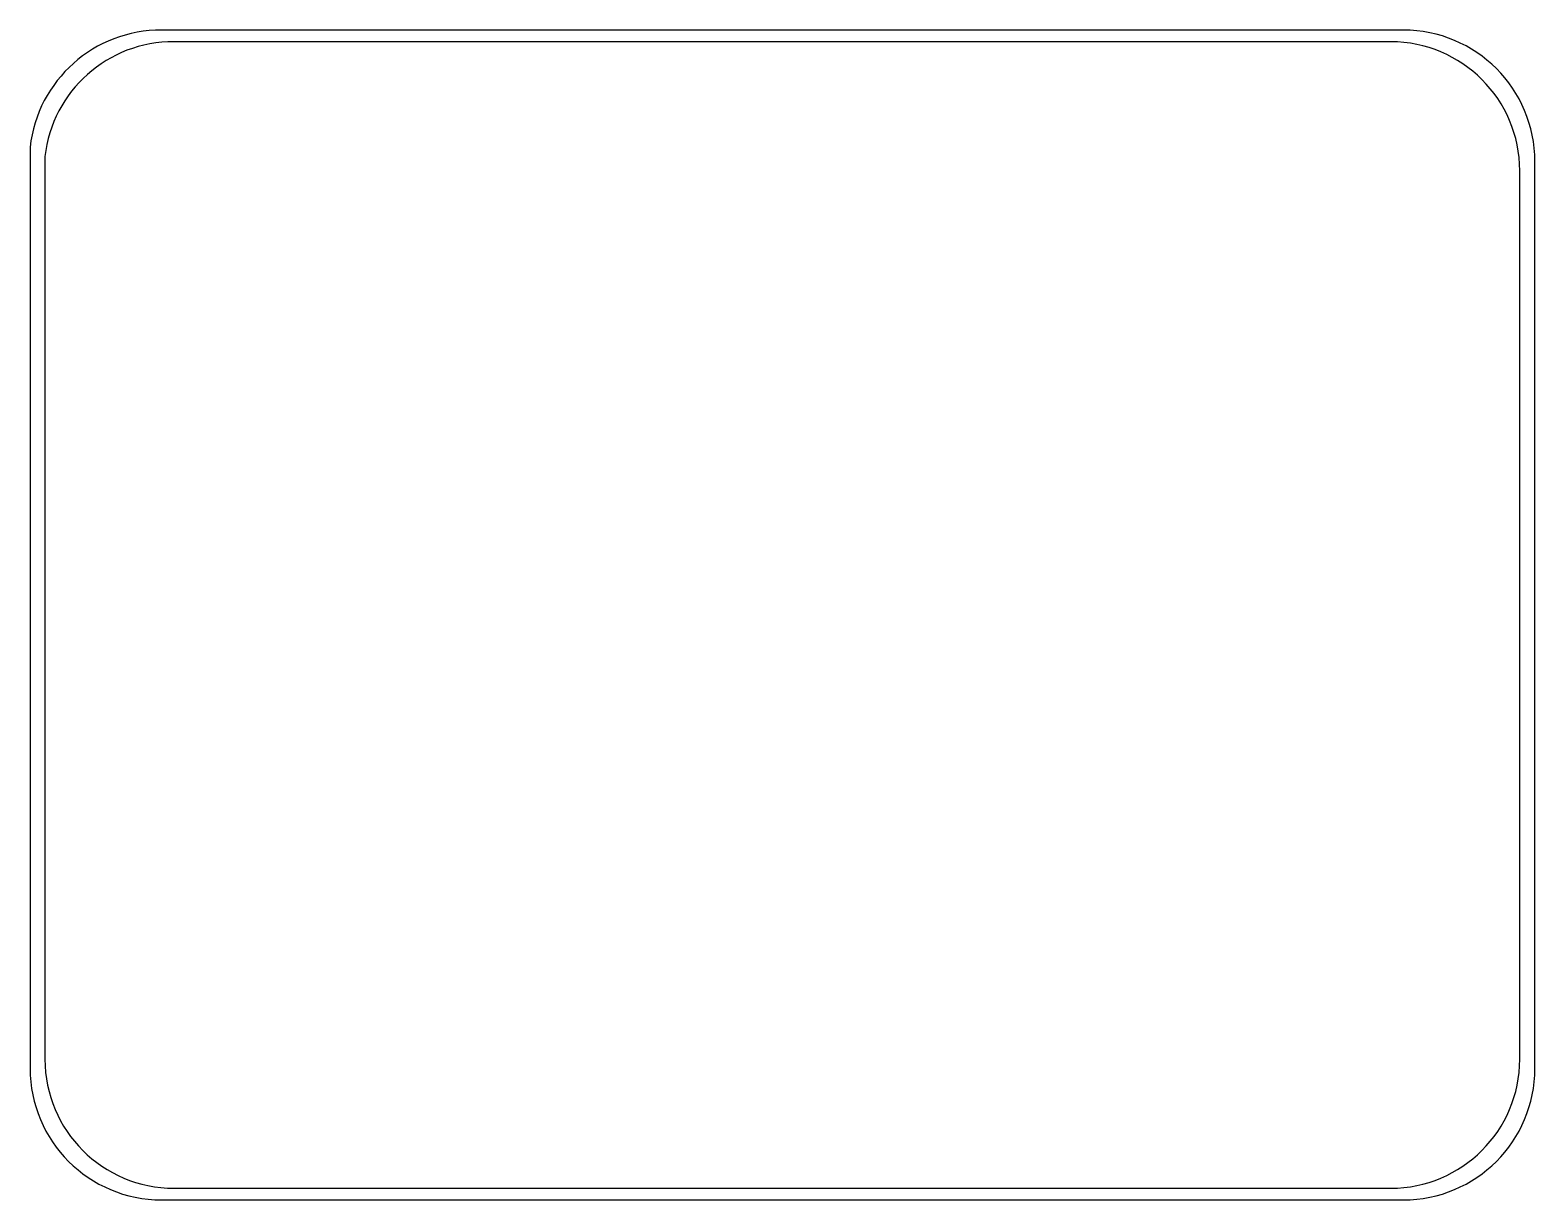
# Model space of a CAD drawing. Extents: x 0 to 114, y 0 to 89.
import ezdxf

# ---------------------------------------------------------------- set-up
doc = ezdxf.new("R2010")
doc.units = 9
doc.header["$MEASUREMENT"] = 0
doc.layers.add('layer 1', color=178, linetype='Continuous', true_color=0x000000)

msp = doc.modelspace()

# ---------------------------------------------------------------- linework, layer by layer
at = {"layer": 'layer 1'}
for p, q in [((104.3, 88.9), (9.88, 88.9)), ((103.35, 88.01), (10.81, 88.01)), ((0, 80), (0, 10)), ((1.13, 79.29), (1.13, 10.69)), ((114.3, 10), (114.3, 78.9)), ((113.15, 10.69), (113.15, 78.21)), ((10, 0), (104.3, 0)), ((10.93, 0.89), (103.35, 0.89))]:
    msp.add_line(p, q, dxfattribs=at)
for centre, radius, start, end in [((9.94, 78.9), 10, 89.6524, 173.6857), ((10.87, 78.21), 9.8, 89.6524, 173.6857), ((103.35, 78.21), 9.8, 0, 90), ((104.3, 78.9), 10, 0, 90), ((10.93, 10.69), 9.8, 180, 270), ((103.35, 10.69), 9.8, 270, 0), ((10, 10), 10, 180, 270), ((104.3, 10), 10, 270, 0)]:
    msp.add_arc(centre, radius, start, end, dxfattribs=at)

doc.saveas('drawing.dxf')
